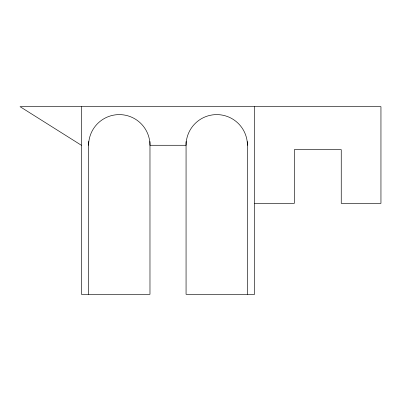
<?xml version="1.0" encoding="UTF-8"?>
<svg xmlns="http://www.w3.org/2000/svg" width="401" height="401" viewBox="0 0 401 401"><rect width="100%" height="100%" fill="white"/><g stroke="black" fill="none" stroke-linecap="round" stroke-linejoin="round"><path stroke-width="0.6" d="M254.635 203.387L294.334 203.387L294.334 149.613L341.251 149.613L341.251 203.387L380.95 203.387L380.95 106.666L20.05 106.666L81.403 145.282M254.635 106.666L254.635 294.334L186.064 294.334L186.064 141.453M247.417 141.588L247.417 294.334M149.974 141.453L149.974 294.334L81.403 294.334L81.403 106.666M88.621 141.453L88.621 294.334M247.417 145.282A30.677 30.677 0 0 0 216.74 114.606A30.677 30.677 0 0 0 186.064 145.282L149.974 145.282A30.677 30.677 0 0 0 119.297 114.606A30.677 30.677 0 0 0 88.621 145.282"/></g></svg>
